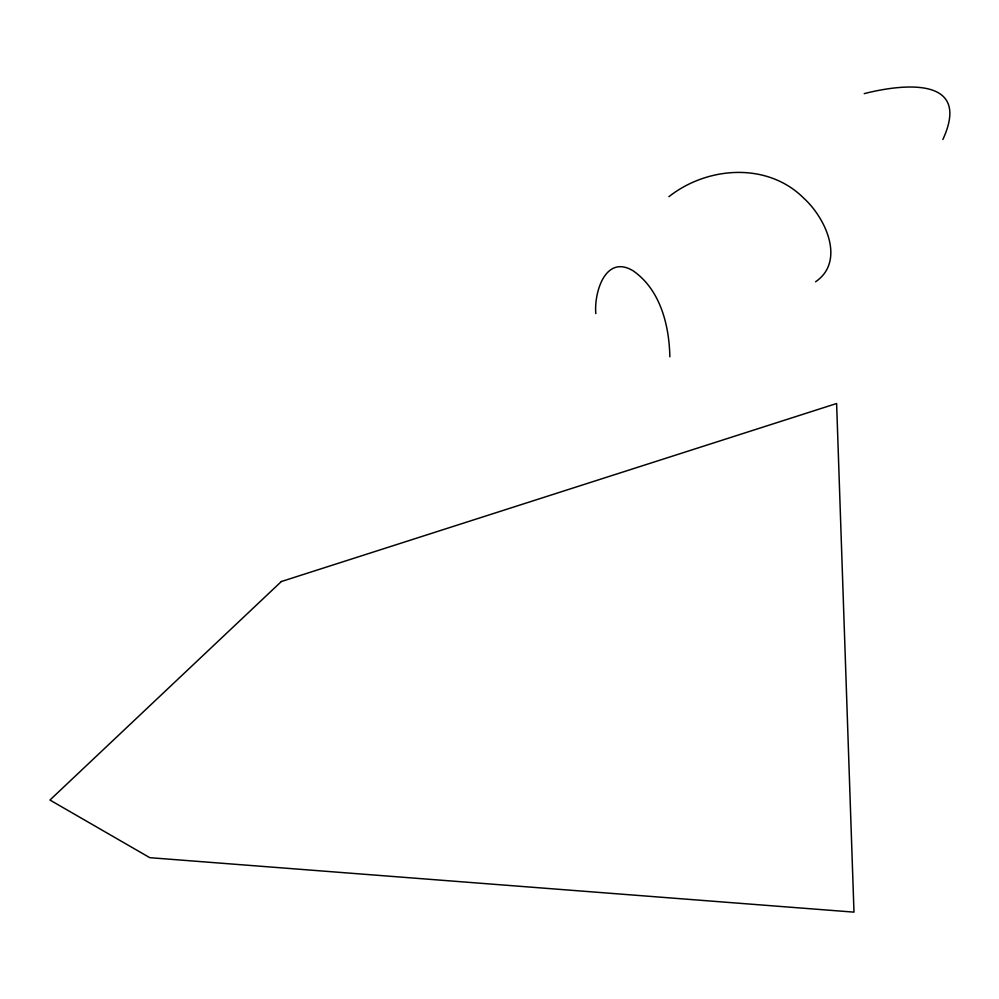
<?xml version="1.0" encoding="UTF-8"?>
<svg xmlns="http://www.w3.org/2000/svg" width="999" height="999" viewBox="0 0 999 999"><rect width="100%" height="100%" fill="white"/><g stroke="black" fill="none" stroke-linecap="round" stroke-linejoin="round"><path stroke-width="1.5" d="M595.829 313.624C593.893 293.144 605.119 254.221 632.829 270.617C660.277 289.398 669.243 325.262 669.842 356.793M942.881 139.473C972.202 75.712 901.947 83.953 864.247 93.631M815.571 281.793C845.753 261.114 825.449 217.882 803.983 198.414C767.781 161.9 707.504 166.209 668.918 196.678M281.356 581.53L49.95 800.037L149.8 857.679L853.983 912.137L836.613 403.509L281.356 581.53"/></g></svg>
